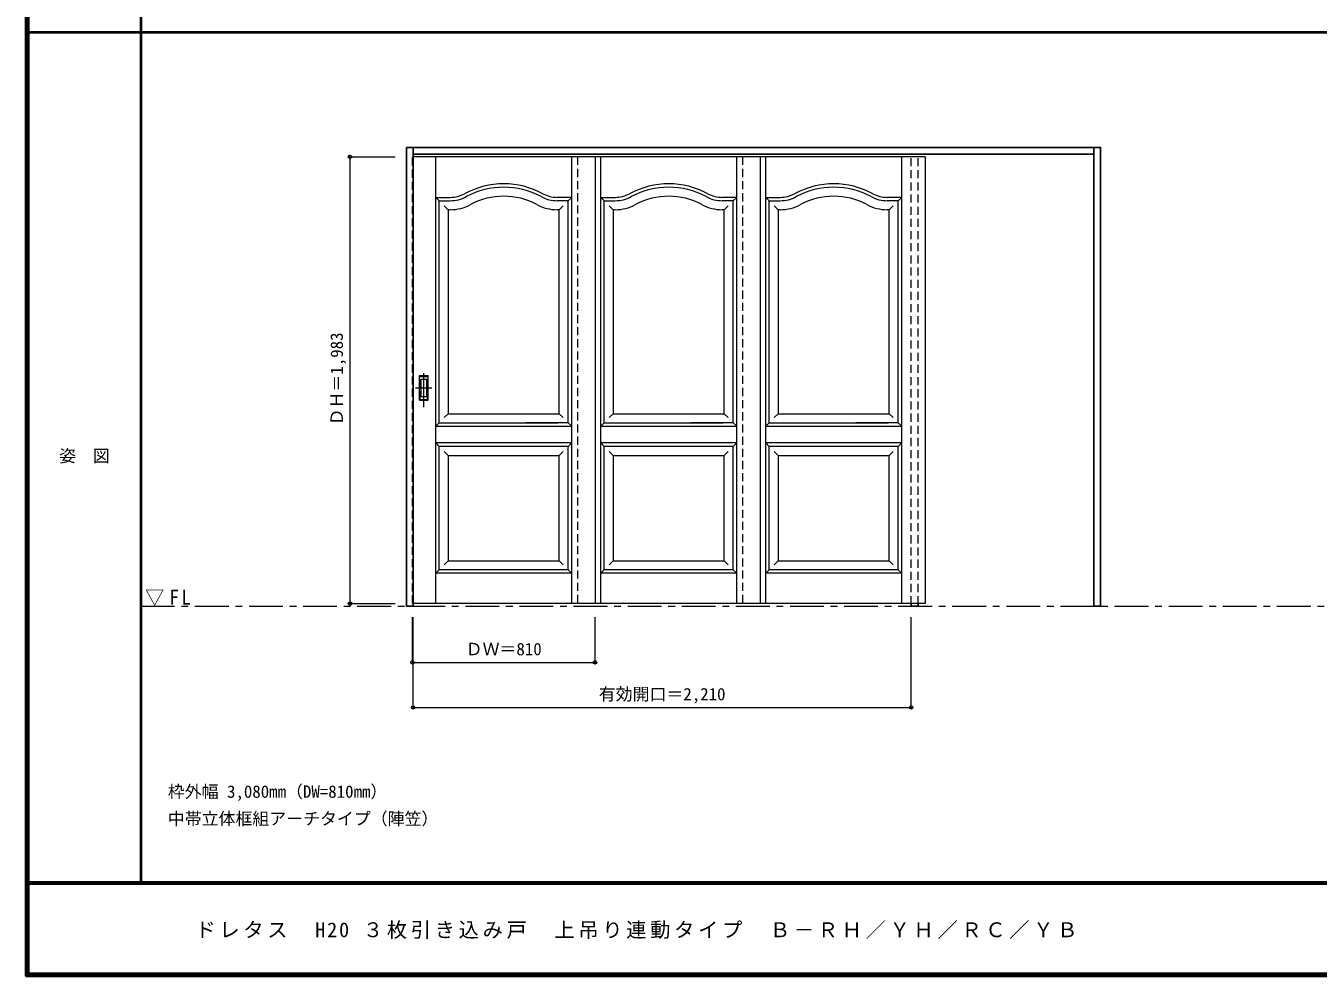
# Model space of a CAD drawing. Units: millimetres, scale not verified. Extents: x -6000 to 5700, y -4307 to 4260.
# Drawn here: x -6000 to -267, y -4205 to 12 of the extents above; entities that cross this region are included whole.
import ezdxf
from ezdxf.enums import TextEntityAlignment as Align

# ---------------------------------------------------------------- set-up
doc = ezdxf.new("R2010")
doc.units = ezdxf.units.MM
doc.header["$LTSCALE"] = 30
doc.header["$PDMODE"] = 32
doc.header["$PDSIZE"] = 15
doc.linetypes.add('CHAIN1', pattern=[8, 5, -1, 1, -1])
doc.linetypes.add('DASHED1', pattern=[1.8, 1.2, -0.6])
for name, color, linetype, lineweight in [('0-2_扉', 7, 'Continuous', 18), ('0-4_枠', 3, 'Continuous', 25), ('0-6_引手', 7, 'Continuous', 18), ('0-B_寸法', 7, 'Continuous', 9), ('0-C_ハッチ', 4, 'Continuous', 9), ('F-1_枠', 6, 'Continuous', 40)]:
    doc.layers.add(name, color=color, linetype=linetype, lineweight=lineweight)
doc.layers.add('0-A_文字', color=7, linetype='Continuous')
doc.layers.add('F-A_文字', color=7, linetype='Continuous')
doc.styles.add('ＭＳ ゴシック', font='')
doc.styles.get('ＭＳ ゴシック').set_extended_font_data('MS Gothic')

msp = doc.modelspace()

# ---------------------------------------------------------------- linework, layer by layer
at = {"layer": '0-2_扉', "color": 4, "linetype": 'DASHED1', "lineweight": 9}
for p, q in [((-4285, -569), (-4282, -569)), ((-4285, -2552), (-4285, -569)), ((-3553, -569), (-3553, -2552)), ((-3475, -569), (-3475, -573)), ((-2821, -569), (-2821, -2552)), ((-2821, -569), (-2821, -2552)), ((-2743, -569), (-2743, -573)), ((-2011, -569), (-2011, -573)), ((-4282, -2552), (-4285, -2552))]:
    msp.add_line(p, q, dxfattribs=at)
at = {"layer": '0-2_扉'}
for p, q in [((-3475, -569), (-4282, -569)), ((-4181.5, -2552), (-4181.5, -569)), ((-3578.5, -2552), (-3578.5, -569)), ((-2743, -569), (-3550, -569)), ((-3475, -569), (-3475, -2552)), ((-3449.5, -2552), (-3449.5, -569)), ((-2846.5, -2552), (-2846.5, -569)), ((-2011, -569), (-2818, -569)), ((-2743, -569), (-2743, -2552)), ((-2717.5, -2552), (-2717.5, -569)), ((-2114.5, -2552), (-2114.5, -569)), ((-2011, -569), (-2011, -2552)), ((-4166.5, -764), (-4181.5, -749)), ((-4181.5, -749), (-4117.49, -749)), ((-4166.5, -1749), (-4166.5, -764)), ((-4166.5, -764), (-4117.49, -764)), ((-4144.18, -786.32), (-4126.5, -804)), ((-3578.5, -749), (-3642.51, -749)), ((-3593.5, -764), (-3642.51, -764)), ((-3615.82, -786.32), (-3633.5, -804)), ((-3593.5, -764), (-3578.5, -749)), ((-3593.5, -1617.76), (-3593.5, -764)), ((-3434.5, -764), (-3449.5, -749)), ((-3449.5, -749), (-3385.49, -749)), ((-3434.5, -1749), (-3434.5, -764)), ((-3434.5, -764), (-3385.49, -764)), ((-3412.18, -786.32), (-3394.5, -804)), ((-2846.5, -749), (-2910.51, -749)), ((-2861.5, -764), (-2910.51, -764)), ((-2883.82, -786.32), (-2901.5, -804)), ((-2861.5, -764), (-2846.5, -749)), ((-2861.5, -1617.76), (-2861.5, -764)), ((-2702.5, -764), (-2717.5, -749)), ((-2717.5, -749), (-2653.49, -749)), ((-2702.5, -1749), (-2702.5, -764)), ((-2702.5, -764), (-2653.49, -764)), ((-2680.18, -786.32), (-2662.5, -804)), ((-2114.5, -749), (-2178.51, -749)), ((-2129.5, -764), (-2178.51, -764)), ((-2151.82, -786.32), (-2169.5, -804)), ((-2129.5, -764), (-2114.5, -749)), ((-2129.5, -1617.76), (-2129.5, -764)), ((-4117.49, -804), (-4126.5, -804)), ((-3633.5, -804), (-3642.51, -804)), ((-3633.5, -804), (-3633.5, -804)), ((-3633.5, -1709), (-3633.5, -804)), ((-3385.49, -804), (-3394.5, -804)), ((-2901.5, -804), (-2910.51, -804)), ((-2901.5, -804), (-2901.5, -804)), ((-2901.5, -1709), (-2901.5, -804)), ((-2653.49, -804), (-2662.5, -804)), ((-2169.5, -804), (-2178.51, -804)), ((-2169.5, -804), (-2169.5, -804)), ((-2169.5, -1709), (-2169.5, -804)), ((-3593.69, -887), (-3593.5, -887)), ((-2861.69, -887), (-2861.5, -887)), ((-2129.69, -887), (-2129.5, -887)), ((-3593.5, -1749), (-3593.5, -1606.95)), ((-2861.5, -1749), (-2861.5, -1606.95)), ((-2129.5, -1749), (-2129.5, -1606.95)), ((-4126.5, -1709), (-4144.18, -1726.68)), ((-4126.5, -1709), (-3633.5, -1709)), ((-3633.5, -1709), (-3633.5, -1707.57)), ((-3633.5, -1709), (-3615.82, -1726.68)), ((-3394.5, -1709), (-3412.18, -1726.68)), ((-3394.5, -1709), (-2901.5, -1709)), ((-2901.5, -1709), (-2901.5, -1707.57)), ((-2901.5, -1709), (-2883.82, -1726.68)), ((-2662.5, -1709), (-2680.18, -1726.68)), ((-2662.5, -1709), (-2169.5, -1709)), ((-2169.5, -1709), (-2169.5, -1707.57)), ((-2169.5, -1709), (-2151.82, -1726.68)), ((-4166.5, -1749), (-4181.5, -1764)), ((-4181.5, -1764), (-3578.5, -1764)), ((-4166.5, -1749), (-3638.5, -1749)), ((-3593.5, -1749), (-3782.5, -1749)), ((-3578.5, -1764), (-3593.5, -1749)), ((-3434.5, -1749), (-3449.5, -1764)), ((-3449.5, -1764), (-2846.5, -1764)), ((-3434.5, -1749), (-2906.5, -1749)), ((-2861.5, -1749), (-3050.5, -1749)), ((-2846.5, -1764), (-2861.5, -1749)), ((-2702.5, -1749), (-2717.5, -1764)), ((-2717.5, -1764), (-2114.5, -1764)), ((-2702.5, -1749), (-2174.5, -1749)), ((-2129.5, -1749), (-2318.5, -1749)), ((-2114.5, -1764), (-2129.5, -1749)), ((-4166.5, -1854), (-4181.5, -1839)), ((-3578.5, -1839), (-4181.5, -1839)), ((-4166.5, -2402), (-4166.5, -1854)), ((-3593.5, -1854), (-4166.5, -1854)), ((-4126.5, -1894), (-4144.18, -1876.32)), ((-3633.54, -1894), (-3615.86, -1876.32)), ((-3578.5, -1839), (-3593.5, -1854)), ((-3593.5, -2402), (-3593.5, -1854)), ((-3434.5, -1854), (-3449.5, -1839)), ((-2846.5, -1839), (-3449.5, -1839)), ((-3434.5, -2402), (-3434.5, -1854)), ((-2861.5, -1854), (-3434.5, -1854)), ((-3394.5, -1894), (-3412.18, -1876.32)), ((-2901.54, -1894), (-2883.86, -1876.32)), ((-2846.5, -1839), (-2861.5, -1854)), ((-2861.5, -2402), (-2861.5, -1854)), ((-2702.5, -1854), (-2717.5, -1839)), ((-2114.5, -1839), (-2717.5, -1839)), ((-2702.5, -2402), (-2702.5, -1854)), ((-2129.5, -1854), (-2702.5, -1854)), ((-2662.5, -1894), (-2680.18, -1876.32)), ((-2169.54, -1894), (-2151.86, -1876.32)), ((-2114.5, -1839), (-2129.5, -1854)), ((-2129.5, -2402), (-2129.5, -1854)), ((-4126.5, -1894), (-4126.5, -2362)), ((-4126.5, -1894), (-3633.5, -1894)), ((-3633.5, -2362), (-3633.5, -1894)), ((-3394.5, -1894), (-3394.5, -2362)), ((-3394.5, -1894), (-2901.5, -1894)), ((-2901.5, -2362), (-2901.5, -1894)), ((-2662.5, -1894), (-2662.5, -2362)), ((-2662.5, -1894), (-2169.5, -1894)), ((-2169.5, -2362), (-2169.5, -1894)), ((-4166.5, -2402), (-4181.5, -2417)), ((-3593.5, -2402), (-4166.5, -2402)), ((-4126.5, -2362), (-4144.18, -2379.68)), ((-4126.5, -2362), (-3633.5, -2362)), ((-3633.5, -2362), (-3633.5, -2360.57)), ((-3633.5, -2362), (-3615.82, -2379.68)), ((-3593.5, -2402), (-3578.5, -2417)), ((-3434.5, -2402), (-3449.5, -2417)), ((-2861.5, -2402), (-3434.5, -2402)), ((-3394.5, -2362), (-3412.18, -2379.68)), ((-3394.5, -2362), (-2901.5, -2362)), ((-2901.5, -2362), (-2901.5, -2360.57)), ((-2901.5, -2362), (-2883.82, -2379.68)), ((-2861.5, -2402), (-2846.5, -2417)), ((-2702.5, -2402), (-2717.5, -2417)), ((-2129.5, -2402), (-2702.5, -2402)), ((-2662.5, -2362), (-2680.18, -2379.68)), ((-2662.5, -2362), (-2169.5, -2362)), ((-2169.5, -2362), (-2169.5, -2360.57)), ((-2169.5, -2362), (-2151.82, -2379.68)), ((-2129.5, -2402), (-2114.5, -2417)), ((-3578.5, -2417), (-4181.5, -2417)), ((-2846.5, -2417), (-3449.5, -2417)), ((-2114.5, -2417), (-2717.5, -2417)), ((-3475, -2552), (-4282, -2552)), ((-2743, -2552), (-3550, -2552)), ((-2011, -2552), (-2818, -2552))]:
    msp.add_line(p, q, dxfattribs=at)
for points in [[(-4126.5, -804), (-4126.5, -804), (-4126.5, -1709)], [(-3394.5, -804), (-3394.5, -804), (-3394.5, -1709)], [(-2662.5, -804), (-2662.5, -804), (-2662.5, -1709)]]:
    msp.add_lwpolyline(points, dxfattribs=at)
for centre, radius, start, end in [((-4117.49, -614), 135, 270, 298.3577), ((-3880, -1054), 365, 61.6423, 118.3577), ((-3880, -1054), 350, 61.6423, 118.3577), ((-3880, -1054), 310, 61.6423, 118.3577), ((-3642.51, -614), 135, 241.6423, 270), ((-3385.49, -614), 135, 270, 298.3577), ((-3148, -1054), 365, 61.6423, 118.3577), ((-3148, -1054), 350, 61.6423, 118.3577), ((-3148, -1054), 310, 61.6423, 118.3577), ((-2910.51, -614), 135, 241.6423, 270), ((-2653.49, -614), 135, 270, 298.3577), ((-2416, -1054), 365, 61.6423, 118.3577), ((-2416, -1054), 350, 61.6423, 118.3577), ((-2416, -1054), 310, 61.6423, 118.3577), ((-2178.51, -614), 135, 241.6423, 270), ((-4117.49, -614), 150, 270, 298.3577), ((-4117.49, -614), 190, 270, 298.3577), ((-3642.51, -614), 190, 241.6423, 270), ((-3642.51, -614), 150, 241.6423, 270), ((-3385.49, -614), 150, 270, 298.3577), ((-3385.49, -614), 190, 270, 298.3577), ((-2910.51, -614), 190, 241.6423, 270), ((-2910.51, -614), 150, 241.6423, 270), ((-2653.49, -614), 150, 270, 298.3577), ((-2653.49, -614), 190, 270, 298.3577), ((-2178.51, -614), 190, 241.6423, 270), ((-2178.51, -614), 150, 241.6423, 270)]:
    msp.add_arc(centre, radius, start, end, dxfattribs=at)
at = {"layer": '0-4_枠'}
for p, q in [((-4282, -2562.5), (-4282, -527.5)), ((-4282, -557.5), (-1262, -557.5)), ((-1262, -2562.5), (-1262, -527.5)), ((-2072, -2552), (-2072, -2562.5)), ((-2072, -2562.5), (-2042, -2562.5)), ((-2042, -2552), (-2042, -2562.5)), ((-1232, -2562.5), (-1262, -2562.5))]:
    msp.add_line(p, q, dxfattribs=at)
at = {"layer": '0-4_枠', "color": 4, "linetype": 'DASHED1', "lineweight": 9}
for p, q in [((-2072, -2554.5), (-2072, -557.5)), ((-2042, -2554.5), (-2042, -557.5))]:
    msp.add_line(p, q, dxfattribs=at)
at = {"layer": '0-4_枠'}
for points in [[(-4282, -2562.5), (-4312, -2562.5), (-4312, -527.5)], [(-4312, -527.5), (-1232, -527.5), (-1232, -2562.5)]]:
    msp.add_lwpolyline(points, dxfattribs=at)
at = {"layer": '0-6_引手'}
for p, q in [((-4253, -1539.5), (-4215, -1539.5)), ((-4253, -1649.5), (-4253, -1539.5)), ((-4215, -1649.5), (-4215, -1539.5)), ((-4246.5, -1555.5), (-4221.5, -1555.5)), ((-4246.5, -1633.5), (-4246.5, -1555.5)), ((-4221.5, -1633.5), (-4221.5, -1555.5)), ((-4253, -1649.5), (-4215, -1649.5)), ((-4246.5, -1633.5), (-4221.5, -1633.5))]:
    msp.add_line(p, q, dxfattribs=at)
at = {"layer": '0-6_引手', "linetype": 'CHAIN1'}
for p, q in [((-4234, -1679.73), (-4234, -1508.88)), ((-4272.07, -1594.5), (-4199.56, -1594.5))]:
    msp.add_line(p, q, dxfattribs=at)
at = {"layer": '0-6_引手', "linetype": 'DASHED1'}
for p, q in [((-4218, -1645.5), (-4218, -1543.5)), ((-4250, -1645.5), (-4218, -1645.5))]:
    msp.add_line(p, q, dxfattribs=at)
msp.add_lwpolyline([(-4250, -1645.5), (-4250, -1543.5), (-4218, -1543.5)], dxfattribs=at)
at = {"layer": '0-B_寸法', "color": 4}
for p, q in [((-4562, -569), (-4562, -2552)), ((-4562, -569), (-4362, -569)), ((-4562, -2552), (-4362, -2552)), ((-4285, -2812.5), (-4285, -2612.5)), ((-4282, -3012.5), (-4282, -2612.5)), ((-3475, -2812.5), (-3475, -2612.5)), ((-2072, -3012.5), (-2072, -2612.5)), ((-4285, -2812.5), (-3475, -2812.5)), ((-4282, -3012.5), (-2072, -3012.5))]:
    msp.add_line(p, q, dxfattribs=at)
at = {"layer": '0-B_寸法'}
for p in [(-4562, -569), (-4562, -2552), (-4285, -2812.5), (-3475, -2812.5), (-4282, -3012.5), (-2072, -3012.5)]:
    msp.add_point(p, dxfattribs=at)
at = {"layer": '0-C_ハッチ', "color": 7, "linetype": 'CHAIN1', "lineweight": 18}
msp.add_line((-5490, -2562.5), (5690, -2562.5), dxfattribs=at)
at = {"layer": 'F-1_枠'}
for p, q in [((-6000, 4175), (-6000, -4205)), ((-5995, 4175), (-5995, -4205)), ((-5990, 4175), (-5990, -4205)), ((-5490, 4175), (-5490, -3790)), ((-6000, -15.5), (5700, -15.5)), ((5700, -3790), (-6000, -3790)), ((5700, -3795), (-6000, -3795)), ((5700, -4195), (-6000, -4195)), ((5700, -4200), (-6000, -4200)), ((5700, -4205), (-6000, -4205))]:
    msp.add_line(p, q, dxfattribs=at)

# ---------------------------------------------------------------- texts
at = {"layer": '0-A_文字', "style": 'ＭＳ ゴシック'}
for s, p in [('枠外幅 3,080mm（DW=810mm）', (-5370, -3430)), ('中帯立体框組アーチタイプ（陣笠）', (-5370, -3550))]:
    msp.add_text(s, height=54.99, dxfattribs=at).set_placement(p, align=Align.BOTTOM_LEFT)
at = {"layer": '0-A_文字', "insert": (-5471.25, -2562.5), "char_height": 65.98, "attachment_point": 7, "style": 'ＭＳ ゴシック'}
msp.add_mtext('\\T1.26;\\W0.95;▽FL', dxfattribs=at)
at = {"layer": '0-B_寸法', "style": 'ＭＳ ゴシック'}
msp.add_text('ＤＨ＝1,983', height=54.99, rotation=90, dxfattribs=at).set_placement((-4577, -1760.75), align=Align.BOTTOM_LEFT)
for s, p in [('ＤＷ＝810', (-4048.75, -2797.5)), ('有効開口＝2,210', (-3458.25, -2997.5))]:
    msp.add_text(s, height=54.99, dxfattribs=at).set_placement(p, align=Align.BOTTOM_LEFT)
at = {"layer": 'F-A_文字', "style": 'ＭＳ ゴシック'}
msp.add_text('姿\u3000図', height=54.99, dxfattribs=at).set_placement((-5852.5, -1940.25), align=Align.BOTTOM_LEFT)
at = {"layer": 'F-A_文字', "insert": (-5247.55, -4040), "char_height": 65.98, "attachment_point": 7, "style": 'ＭＳ ゴシック'}
msp.add_mtext('\\T1.18;ドレタス\u3000H20\\~３枚引き込み戸\u3000上吊り連動タイプ\u3000Ｂ－ＲＨ／ＹＨ／ＲＣ／ＹＢ', dxfattribs=at)

doc.saveas('drawing.dxf')
